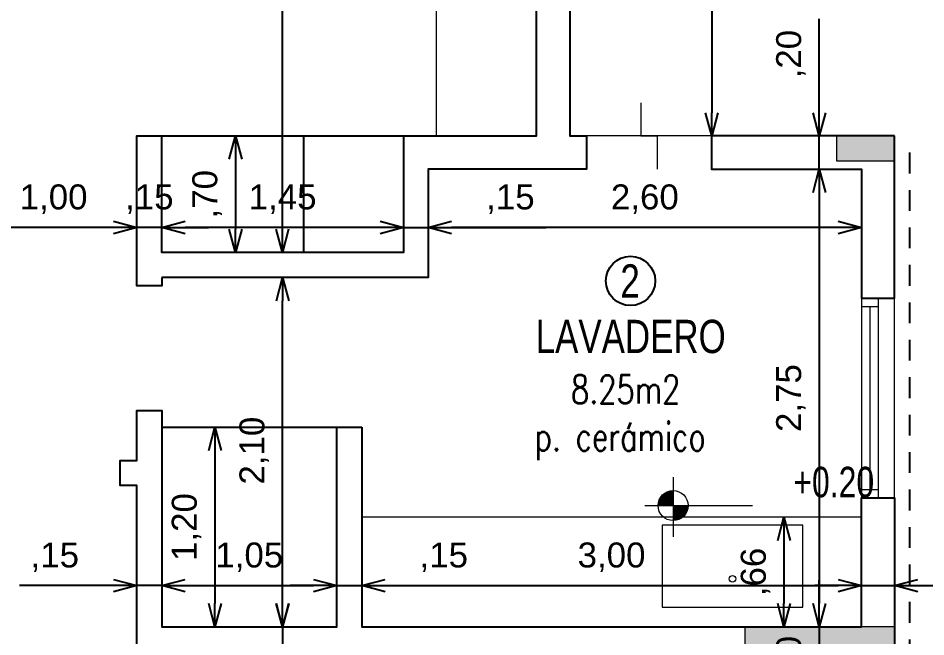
# Model space of a CAD drawing. Header units: millimetres. Extents: x 299 to 493, y -175 to -78.
# Drawn here: x 315.31 to 320.76, y -150.23 to -146.51 of the extents above; entities that cross this region are included whole.
import ezdxf

# ---------------------------------------------------------------- set-up
doc = ezdxf.new("R2010")
doc.units = ezdxf.units.MM
doc.linetypes.add('HIDDEN2', pattern=[0.1875, 0.125, -0.0625])
doc.linetypes.add('JIS_02_1.0', pattern=[2, 1, -1])
for name, color, linetype, lineweight in [('0-CARPCORTE', 3, 'Continuous', 20), ('0-CARPVISTA', 20, 'Continuous', 15), ('0-COTAS', 11, 'Continuous', 15), ('0-EQUIPAMIENTO', 2, 'Continuous', 20), ('PILAR_HORMIGON', 2, 'Continuous', 20)]:
    doc.layers.add(name, color=color, linetype=linetype, lineweight=lineweight)
for name, color, linetype in [('0-ESTRUCTURA', 94, 'Continuous'), ('0-MUROS', 251, 'Continuous'), ('0-PROYECCIONES', 4, 'JIS_02_1.0'), ('0-TEXTO', 4, 'Continuous'), ('0-VISTA 2', 2, 'Continuous')]:
    doc.layers.add(name, color=color, linetype=linetype)
doc.styles.add('Arial', font='arial.ttf', dxfattribs={"height": 0.15})
doc.styles.add('DESLOC', font='arial.ttf', dxfattribs={"width": 0.75})
doc.dimstyles.new('CotaNº1', dxfattribs={"dimtxt": 0.15, "dimasz": 0.14, "dimexe": 0, "dimexo": 0.5, "dimgap": 0.08, "dimtad": 1, "dimzin": 4, "dimtxsty": 'Arial', "dimblk": 'OPEN30', "dimcen": 0.3, "dimse1": 1, "dimse2": 1, "dimaunit": 1, "dimazin": 0, "dimtfac": 1, "dimtmove": 0, "dimatfit": 2, "dimfxl": 1, "dimarcsym": 0})

# ---------------------------------------------------------------- blocks, each defined once
blk = doc.blocks.new('cota de nivel')
at = {"layer": '0-COTAS'}
for p, q in [((0, 0.1705), (0, -0.1878)), ((-0.1693, 0), (0.4766, 0))]:
    blk.add_line(p, q, dxfattribs=at)
at = {"layer": '0-COTAS', "const_width": 0.0902}
for points in [[(-0.0451, 0, -0.414214), (0, 0.0451, -0.414214)], [(0, -0.0451, 0.414214), (0.0451, 0, 0.414214)]]:
    blk.add_lwpolyline(points, format="xyb", dxfattribs=at)
at = {"layer": '0-COTAS'}
blk.add_circle((0, 0), 0.0902, dxfattribs=at)
blk = doc.blocks.new('_Open30')
at = {"color": 0, "linetype": 'ByBlock', "lineweight": -2}
for p, q in [((-1, 0.268), (0, 0)), ((0, 0), (-1, -0.268)), ((0, 0), (-1, 0))]:
    blk.add_line(p, q, dxfattribs=at)
blk = doc.blocks.new('*D137')
at = {"layer": '0-COTAS', "color": 0, "lineweight": -2, "transparency": 16777216}
for p, q in [((316.8969, -150.0307), (316.8969, -149.8907)), ((316.8969, -150.1707), (316.8969, -150.3207)), ((316.8969, -150.4607), (316.8969, -151.0262))]:
    blk.add_line(p, q, dxfattribs=at)
at = {"layer": 'Defpoints', "color": 0, "transparency": 16777216}
for p in [(316.3811, -150.1707), (315.3468, -150.3207), (316.8969, -150.3207)]:
    blk.add_point(p, dxfattribs=at)
at = {"layer": '0-COTAS', "color": 0, "lineweight": -2, "transparency": 16777216, "xscale": 0.14, "yscale": 0.14, "zscale": 0.14}
for p, rotation in [((316.8969, -150.1707), 270), ((316.8969, -150.3207), 90)]:
    blk.add_blockref('_Open30', p, dxfattribs=dict(at, rotation=rotation))
at = {"layer": '0-COTAS', "color": 0, "transparency": 16777216, "insert": (316.7267, -150.8134), "char_height": 0.15, "attachment_point": 5, "rotation": 90, "style": 'Arial'}
blk.add_mtext(',15', dxfattribs=at)
blk = doc.blocks.new('*D139')
at = {"layer": '0-COTAS', "color": 0, "lineweight": -2, "transparency": 16777216}
blk.add_line((316.8984, -150.0307), (316.8984, -148.2107), dxfattribs=at)
at = {"layer": 'Defpoints', "color": 0, "transparency": 16777216}
for p in [(316.3811, -148.0707), (316.8984, -148.0707), (316.3811, -150.1707)]:
    blk.add_point(p, dxfattribs=at)
at = {"layer": '0-COTAS', "color": 0, "lineweight": -2, "transparency": 16777216, "xscale": 0.14, "yscale": 0.14, "zscale": 0.14}
for p, rotation in [((316.8984, -148.0707), 90), ((316.8984, -150.1707), 270)]:
    blk.add_blockref('_Open30', p, dxfattribs=dict(at, rotation=rotation))
at = {"layer": '0-COTAS', "color": 0, "transparency": 16777216, "insert": (316.7283, -149.1116), "char_height": 0.15, "attachment_point": 5, "rotation": 90, "style": 'Arial'}
blk.add_mtext('2,10', dxfattribs=at)
blk = doc.blocks.new('*D140')
at = {"layer": '0-COTAS', "color": 0, "lineweight": -2, "transparency": 16777216}
blk.add_line((316.8969, -147.7807), (316.8969, -143.3607), dxfattribs=at)
at = {"layer": 'Defpoints', "color": 0, "transparency": 16777216}
for p in [(316.3811, -143.2207), (316.8969, -143.2207), (316.3811, -147.9207)]:
    blk.add_point(p, dxfattribs=at)
at = {"layer": '0-COTAS', "color": 0, "lineweight": -2, "transparency": 16777216, "xscale": 0.14, "yscale": 0.14, "zscale": 0.14}
for p, rotation in [((316.8969, -143.2207), 90), ((316.8969, -147.9207), 270)]:
    blk.add_blockref('_Open30', p, dxfattribs=dict(at, rotation=rotation))
at = {"layer": '0-COTAS', "color": 0, "transparency": 16777216, "insert": (316.7267, -145.5707), "char_height": 0.15, "attachment_point": 5, "rotation": 90, "style": 'Arial'}
blk.add_mtext('4,70', dxfattribs=at)
blk = doc.blocks.new('*D141')
at = {"layer": '0-COTAS', "color": 0, "lineweight": -2, "transparency": 16777216}
blk.add_line((320.1209, -147.5607), (320.1209, -150.0307), dxfattribs=at)
at = {"layer": 'Defpoints', "color": 0, "transparency": 16777216}
for p in [(317.7987, -147.4207), (317.7987, -150.1707), (320.1209, -150.1707)]:
    blk.add_point(p, dxfattribs=at)
at = {"layer": '0-COTAS', "color": 0, "lineweight": -2, "transparency": 16777216, "xscale": 0.14, "yscale": 0.14, "zscale": 0.14}
for p, rotation in [((320.1209, -147.4207), 90), ((320.1209, -150.1707), 270)]:
    blk.add_blockref('_Open30', p, dxfattribs=dict(at, rotation=rotation))
at = {"layer": '0-COTAS', "color": 0, "transparency": 16777216, "insert": (319.9508, -148.7957), "char_height": 0.15, "attachment_point": 5, "rotation": 90, "style": 'Arial'}
blk.add_mtext('2,75', dxfattribs=at)
blk = doc.blocks.new('*D254')
at = {"layer": '0-COTAS', "color": 0, "lineweight": -2, "transparency": 16777216}
blk.add_line((316.3134, -149.9228), (317.0834, -149.9228), dxfattribs=at)
at = {"layer": 'Defpoints', "color": 0, "transparency": 16777216}
for p in [(316.1734, -148.9707), (317.2234, -148.9707), (317.2234, -149.9228)]:
    blk.add_point(p, dxfattribs=at)
at = {"layer": '0-COTAS', "color": 0, "lineweight": -2, "transparency": 16777216, "xscale": 0.14, "yscale": 0.14, "zscale": 0.14, "rotation": 180}
blk.add_blockref('_Open30', (316.1734, -149.9228), dxfattribs=at)
at = {"layer": '0-COTAS', "color": 0, "lineweight": -2, "transparency": 16777216, "xscale": 0.14, "yscale": 0.14, "zscale": 0.14}
blk.add_blockref('_Open30', (317.2234, -149.9228), dxfattribs=at)
at = {"layer": '0-COTAS', "color": 0, "transparency": 16777216, "insert": (316.6984, -149.7526), "char_height": 0.15, "attachment_point": 5, "style": 'Arial'}
blk.add_mtext('1,05', dxfattribs=at)
blk = doc.blocks.new('*D255')
at = {"layer": '0-COTAS', "color": 0, "lineweight": -2, "transparency": 16777216}
for p, q in [((317.0834, -149.9228), (316.9434, -149.9228)), ((317.2234, -149.9228), (317.3734, -149.9228)), ((317.5134, -149.9228), (318.0789, -149.9228))]:
    blk.add_line(p, q, dxfattribs=at)
at = {"layer": 'Defpoints', "color": 0, "transparency": 16777216}
for p in [(317.2234, -148.9707), (317.3734, -148.9707), (317.3734, -149.9228)]:
    blk.add_point(p, dxfattribs=at)
at = {"layer": '0-COTAS', "color": 0, "lineweight": -2, "transparency": 16777216, "xscale": 0.14, "yscale": 0.14, "zscale": 0.14}
blk.add_blockref('_Open30', (317.2234, -149.9228), dxfattribs=at)
at = {"layer": '0-COTAS', "color": 0, "lineweight": -2, "transparency": 16777216, "xscale": 0.14, "yscale": 0.14, "zscale": 0.14, "rotation": 180}
blk.add_blockref('_Open30', (317.3734, -149.9228), dxfattribs=at)
at = {"layer": '0-COTAS', "color": 0, "transparency": 16777216, "insert": (317.8662, -149.7526), "char_height": 0.15, "attachment_point": 5, "style": 'Arial'}
blk.add_mtext(',15', dxfattribs=at)
blk = doc.blocks.new('*D256')
at = {"layer": '0-COTAS', "color": 0, "lineweight": -2, "transparency": 16777216}
blk.add_line((317.5134, -149.9228), (320.2334, -149.9228), dxfattribs=at)
at = {"layer": 'Defpoints', "color": 0, "transparency": 16777216}
for p in [(317.3734, -148.9707), (320.3734, -148.9707), (320.3734, -149.9228)]:
    blk.add_point(p, dxfattribs=at)
at = {"layer": '0-COTAS', "color": 0, "lineweight": -2, "transparency": 16777216, "xscale": 0.14, "yscale": 0.14, "zscale": 0.14, "rotation": 180}
blk.add_blockref('_Open30', (317.3734, -149.9228), dxfattribs=at)
at = {"layer": '0-COTAS', "color": 0, "lineweight": -2, "transparency": 16777216, "xscale": 0.14, "yscale": 0.14, "zscale": 0.14}
blk.add_blockref('_Open30', (320.3734, -149.9228), dxfattribs=at)
at = {"layer": '0-COTAS', "color": 0, "transparency": 16777216, "insert": (318.8734, -149.7526), "char_height": 0.15, "attachment_point": 5, "style": 'Arial'}
blk.add_mtext('3,00', dxfattribs=at)
blk = doc.blocks.new('*D257')
at = {"layer": '0-COTAS', "color": 0, "lineweight": -2, "transparency": 16777216}
for p, q in [((320.2334, -149.9228), (320.0934, -149.9228)), ((320.3734, -149.9228), (320.5734, -149.9228)), ((320.7134, -149.9228), (321.2773, -149.9228))]:
    blk.add_line(p, q, dxfattribs=at)
at = {"layer": 'Defpoints', "color": 0, "transparency": 16777216}
for p in [(320.3734, -149.9228), (320.5734, -149.9228), (320.5734, -149.9228)]:
    blk.add_point(p, dxfattribs=at)
at = {"layer": '0-COTAS', "color": 0, "lineweight": -2, "transparency": 16777216, "xscale": 0.14, "yscale": 0.14, "zscale": 0.14}
blk.add_blockref('_Open30', (320.3734, -149.9228), dxfattribs=at)
at = {"layer": '0-COTAS', "color": 0, "lineweight": -2, "transparency": 16777216, "xscale": 0.14, "yscale": 0.14, "zscale": 0.14, "rotation": 180}
blk.add_blockref('_Open30', (320.5734, -149.9228), dxfattribs=at)
at = {"layer": '0-COTAS', "color": 0, "transparency": 16777216, "insert": (321.0654, -149.7526), "char_height": 0.15, "attachment_point": 5, "style": 'Arial'}
blk.add_mtext(',20', dxfattribs=at)
blk = doc.blocks.new('*D142')
at = {"layer": '0-COTAS', "color": 0, "lineweight": -2, "transparency": 16777216}
blk.add_line((320.2334, -147.7708), (317.9134, -147.7708), dxfattribs=at)
at = {"layer": 'Defpoints', "color": 0, "transparency": 16777216}
for p in [(317.7734, -147.3593), (320.3734, -147.3593), (317.7734, -147.7708)]:
    blk.add_point(p, dxfattribs=at)
at = {"layer": '0-COTAS', "color": 0, "lineweight": -2, "transparency": 16777216, "xscale": 0.14, "yscale": 0.14, "zscale": 0.14, "rotation": 180}
blk.add_blockref('_Open30', (317.7734, -147.7708), dxfattribs=at)
at = {"layer": '0-COTAS', "color": 0, "lineweight": -2, "transparency": 16777216, "xscale": 0.14, "yscale": 0.14, "zscale": 0.14}
blk.add_blockref('_Open30', (320.3734, -147.7708), dxfattribs=at)
at = {"layer": '0-COTAS', "color": 0, "transparency": 16777216, "insert": (319.0734, -147.6006), "char_height": 0.15, "attachment_point": 5, "style": 'Arial'}
blk.add_mtext('2,60', dxfattribs=at)
blk = doc.blocks.new('*D143')
at = {"layer": '0-COTAS', "color": 0, "lineweight": -2, "transparency": 16777216}
for p, q in [((317.4834, -147.7708), (317.3434, -147.7708)), ((317.6234, -147.7708), (317.7734, -147.7708)), ((317.9134, -147.7708), (318.4789, -147.7708))]:
    blk.add_line(p, q, dxfattribs=at)
at = {"layer": 'Defpoints', "color": 0, "transparency": 16777216}
for p in [(317.7734, -147.7708), (317.6234, -147.8593), (317.7734, -147.8593)]:
    blk.add_point(p, dxfattribs=at)
at = {"layer": '0-COTAS', "color": 0, "lineweight": -2, "transparency": 16777216, "xscale": 0.14, "yscale": 0.14, "zscale": 0.14}
blk.add_blockref('_Open30', (317.6234, -147.7708), dxfattribs=at)
at = {"layer": '0-COTAS', "color": 0, "lineweight": -2, "transparency": 16777216, "xscale": 0.14, "yscale": 0.14, "zscale": 0.14, "rotation": 180}
blk.add_blockref('_Open30', (317.7734, -147.7708), dxfattribs=at)
at = {"layer": '0-COTAS', "color": 0, "transparency": 16777216, "insert": (318.2662, -147.6006), "char_height": 0.15, "attachment_point": 5, "style": 'Arial'}
blk.add_mtext(',15', dxfattribs=at)
blk = doc.blocks.new('*D144')
at = {"layer": '0-COTAS', "color": 0, "lineweight": -2, "transparency": 16777216}
blk.add_line((317.4834, -147.7708), (316.3134, -147.7708), dxfattribs=at)
at = {"layer": 'Defpoints', "color": 0, "transparency": 16777216}
for p in [(316.1734, -147.1593), (317.6234, -147.1593), (316.1734, -147.7708)]:
    blk.add_point(p, dxfattribs=at)
at = {"layer": '0-COTAS', "color": 0, "lineweight": -2, "transparency": 16777216, "xscale": 0.14, "yscale": 0.14, "zscale": 0.14, "rotation": 180}
blk.add_blockref('_Open30', (316.1734, -147.7708), dxfattribs=at)
at = {"layer": '0-COTAS', "color": 0, "lineweight": -2, "transparency": 16777216, "xscale": 0.14, "yscale": 0.14, "zscale": 0.14}
blk.add_blockref('_Open30', (317.6234, -147.7708), dxfattribs=at)
at = {"layer": '0-COTAS', "color": 0, "transparency": 16777216, "insert": (316.8984, -147.6006), "char_height": 0.15, "attachment_point": 5, "style": 'Arial'}
blk.add_mtext('1,45', dxfattribs=at)
blk = doc.blocks.new('*D258')
at = {"layer": '0-COTAS', "color": 0, "lineweight": -2, "transparency": 16777216}
for p, q in [((315.8834, -147.7708), (315.7434, -147.7708)), ((316.1734, -147.7708), (316.0234, -147.7708)), ((316.3134, -147.7708), (316.4534, -147.7708))]:
    blk.add_line(p, q, dxfattribs=at)
at = {"layer": 'Defpoints', "color": 0, "transparency": 16777216}
for p in [(316.0234, -147.2207), (316.1734, -147.2207), (316.0234, -147.7708)]:
    blk.add_point(p, dxfattribs=at)
at = {"layer": '0-COTAS', "color": 0, "lineweight": -2, "transparency": 16777216, "xscale": 0.14, "yscale": 0.14, "zscale": 0.14}
blk.add_blockref('_Open30', (316.0234, -147.7708), dxfattribs=at)
at = {"layer": '0-COTAS', "color": 0, "lineweight": -2, "transparency": 16777216, "xscale": 0.14, "yscale": 0.14, "zscale": 0.14, "rotation": 180}
blk.add_blockref('_Open30', (316.1734, -147.7708), dxfattribs=at)
at = {"layer": '0-COTAS', "color": 0, "transparency": 16777216, "insert": (316.0984, -147.6006), "char_height": 0.15, "attachment_point": 5, "style": 'Arial'}
blk.add_mtext(',15', dxfattribs=at)
blk = doc.blocks.new('*D259')
at = {"layer": '0-COTAS', "color": 0, "lineweight": -2, "transparency": 16777216}
blk.add_line((315.8834, -147.7708), (315.1634, -147.7708), dxfattribs=at)
at = {"layer": 'Defpoints', "color": 0, "transparency": 16777216}
for p in [(315.0234, -147.2207), (316.0234, -147.2207), (315.0234, -147.7708)]:
    blk.add_point(p, dxfattribs=at)
at = {"layer": '0-COTAS', "color": 0, "lineweight": -2, "transparency": 16777216, "xscale": 0.14, "yscale": 0.14, "zscale": 0.14, "rotation": 180}
blk.add_blockref('_Open30', (315.0234, -147.7708), dxfattribs=at)
at = {"layer": '0-COTAS', "color": 0, "lineweight": -2, "transparency": 16777216, "xscale": 0.14, "yscale": 0.14, "zscale": 0.14}
blk.add_blockref('_Open30', (316.0234, -147.7708), dxfattribs=at)
at = {"layer": '0-COTAS', "color": 0, "transparency": 16777216, "insert": (315.5234, -147.6006), "char_height": 0.15, "attachment_point": 5, "style": 'Arial'}
blk.add_mtext('1,00', dxfattribs=at)
blk = doc.blocks.new('*D147')
at = {"layer": '0-COTAS', "color": 0, "lineweight": -2, "transparency": 16777216}
for p, q in [((320.1209, -147.0807), (320.1209, -146.5168)), ((320.1209, -147.4207), (320.1209, -147.2207)), ((320.1209, -147.5607), (320.1209, -147.7007))]:
    blk.add_line(p, q, dxfattribs=at)
at = {"layer": 'Defpoints', "color": 0, "transparency": 16777216}
for p in [(319.4987, -147.2207), (320.1209, -147.2207), (319.4987, -147.4207)]:
    blk.add_point(p, dxfattribs=at)
at = {"layer": '0-COTAS', "color": 0, "lineweight": -2, "transparency": 16777216, "xscale": 0.14, "yscale": 0.14, "zscale": 0.14}
for p, rotation in [((320.1209, -147.2207), 270), ((320.1209, -147.4207), 90)]:
    blk.add_blockref('_Open30', p, dxfattribs=dict(at, rotation=rotation))
at = {"layer": '0-COTAS', "color": 0, "transparency": 16777216, "insert": (319.9508, -146.7287), "char_height": 0.15, "attachment_point": 5, "rotation": 90, "style": 'Arial'}
blk.add_mtext(',20', dxfattribs=at)
blk = doc.blocks.new('*D262')
at = {"layer": '0-COTAS', "color": 0, "lineweight": -2, "transparency": 16777216}
for p, q in [((315.8834, -149.9228), (315.3179, -149.9228)), ((316.1734, -149.9228), (316.0234, -149.9228)), ((316.3134, -149.9228), (316.4534, -149.9228))]:
    blk.add_line(p, q, dxfattribs=at)
at = {"layer": 'Defpoints', "color": 0, "transparency": 16777216}
for p in [(316.0234, -149.5207), (316.1734, -149.5207), (316.0234, -149.9228)]:
    blk.add_point(p, dxfattribs=at)
at = {"layer": '0-COTAS', "color": 0, "lineweight": -2, "transparency": 16777216, "xscale": 0.14, "yscale": 0.14, "zscale": 0.14}
blk.add_blockref('_Open30', (316.0234, -149.9228), dxfattribs=at)
at = {"layer": '0-COTAS', "color": 0, "lineweight": -2, "transparency": 16777216, "xscale": 0.14, "yscale": 0.14, "zscale": 0.14, "rotation": 180}
blk.add_blockref('_Open30', (316.1734, -149.9228), dxfattribs=at)
at = {"layer": '0-COTAS', "color": 0, "transparency": 16777216, "insert": (315.5307, -149.7526), "char_height": 0.15, "attachment_point": 5, "style": 'Arial'}
blk.add_mtext(',15', dxfattribs=at)
blk = doc.blocks.new('*D154')
at = {"layer": '0-COTAS', "color": 0, "lineweight": -2, "transparency": 16777216}
blk.add_line((319.4749, -143.8607), (319.4749, -147.0807), dxfattribs=at)
at = {"layer": 'Defpoints', "color": 0, "transparency": 16777216}
for p in [(319.6734, -143.7207), (319.4749, -147.2207), (319.6734, -147.2207)]:
    blk.add_point(p, dxfattribs=at)
at = {"layer": '0-COTAS', "color": 0, "lineweight": -2, "transparency": 16777216, "xscale": 0.14, "yscale": 0.14, "zscale": 0.14}
for p, rotation in [((319.4749, -143.7207), 90), ((319.4749, -147.2207), 270)]:
    blk.add_blockref('_Open30', p, dxfattribs=dict(at, rotation=rotation))
at = {"layer": '0-COTAS', "color": 0, "transparency": 16777216, "insert": (319.3047, -145.4707), "char_height": 0.15, "attachment_point": 5, "rotation": 90, "style": 'Arial'}
blk.add_mtext('3,50', dxfattribs=at)
blk = doc.blocks.new('*D166')
at = {"layer": '0-COTAS', "color": 0, "lineweight": -2, "transparency": 16777216}
blk.add_line((311.9634, -154.4896), (315.7334, -154.4896), dxfattribs=at)
at = {"layer": 'Defpoints', "color": 0, "transparency": 16777216}
for p in [(311.8234, -144.5632), (315.8734, -151.8632), (315.8734, -154.4896)]:
    blk.add_point(p, dxfattribs=at)
at = {"layer": '0-COTAS', "color": 0, "lineweight": -2, "transparency": 16777216, "xscale": 0.14, "yscale": 0.14, "zscale": 0.14, "rotation": 180}
blk.add_blockref('_Open30', (311.8234, -154.4896), dxfattribs=at)
at = {"layer": '0-COTAS', "color": 0, "lineweight": -2, "transparency": 16777216, "xscale": 0.14, "yscale": 0.14, "zscale": 0.14}
blk.add_blockref('_Open30', (315.8734, -154.4896), dxfattribs=at)
at = {"layer": '0-COTAS', "color": 0, "transparency": 16777216, "insert": (313.8484, -154.3195), "char_height": 0.15, "attachment_point": 5, "style": 'Arial'}
blk.add_mtext('4,05', dxfattribs=at)
blk = doc.blocks.new('*D325')
at = {"layer": '0-COTAS', "color": 0, "lineweight": -2, "transparency": 16777216}
blk.add_line((319.9086, -149.6507), (319.9086, -150.0307), dxfattribs=at)
at = {"layer": 'Defpoints', "color": 0, "transparency": 16777216}
for p in [(320.3734, -149.5107), (319.9086, -150.1707), (320.3734, -150.1707)]:
    blk.add_point(p, dxfattribs=at)
at = {"layer": '0-COTAS', "color": 0, "lineweight": -2, "transparency": 16777216, "xscale": 0.14, "yscale": 0.14, "zscale": 0.14}
for p, rotation in [((319.9086, -149.5107), 90), ((319.9086, -150.1707), 270)]:
    blk.add_blockref('_Open30', p, dxfattribs=dict(at, rotation=rotation))
at = {"layer": '0-COTAS', "color": 0, "transparency": 16777216, "insert": (319.7384, -149.8407), "char_height": 0.15, "attachment_point": 5, "rotation": 90, "style": 'Arial'}
blk.add_mtext(',66', dxfattribs=at)
blk = doc.blocks.new('*D326')
at = {"layer": '0-COTAS', "color": 0, "lineweight": -2, "transparency": 16777216}
blk.add_line((316.6154, -147.3607), (316.6154, -147.7807), dxfattribs=at)
at = {"layer": 'Defpoints', "color": 0, "transparency": 16777216}
for p in [(316.1734, -147.2207), (316.1734, -147.9207), (316.6154, -147.9207)]:
    blk.add_point(p, dxfattribs=at)
at = {"layer": '0-COTAS', "color": 0, "lineweight": -2, "transparency": 16777216, "xscale": 0.14, "yscale": 0.14, "zscale": 0.14}
for p, rotation in [((316.6154, -147.2207), 90), ((316.6154, -147.9207), 270)]:
    blk.add_blockref('_Open30', p, dxfattribs=dict(at, rotation=rotation))
at = {"layer": '0-COTAS', "color": 0, "transparency": 16777216, "insert": (316.4452, -147.5707), "char_height": 0.15, "attachment_point": 5, "rotation": 90, "style": 'Arial'}
blk.add_mtext(',70', dxfattribs=at)
blk = doc.blocks.new('*D327')
at = {"layer": '0-COTAS', "color": 0, "lineweight": -2, "transparency": 16777216}
blk.add_line((316.4921, -149.1107), (316.4921, -150.0307), dxfattribs=at)
at = {"layer": 'Defpoints', "color": 0, "transparency": 16777216}
for p in [(316.1734, -148.9707), (316.1734, -150.1707), (316.4921, -150.1707)]:
    blk.add_point(p, dxfattribs=at)
at = {"layer": '0-COTAS', "color": 0, "lineweight": -2, "transparency": 16777216, "xscale": 0.14, "yscale": 0.14, "zscale": 0.14}
for p, rotation in [((316.4921, -148.9707), 90), ((316.4921, -150.1707), 270)]:
    blk.add_blockref('_Open30', p, dxfattribs=dict(at, rotation=rotation))
at = {"layer": '0-COTAS', "color": 0, "transparency": 16777216, "insert": (316.3219, -149.5707), "char_height": 0.15, "attachment_point": 5, "rotation": 90, "style": 'Arial'}
blk.add_mtext('1,20', dxfattribs=at)
blk = doc.blocks.new('*D210')
at = {"layer": '0-COTAS', "color": 0, "lineweight": -2, "transparency": 16777216}
for p, q in [((320.1209, -150.0307), (320.1209, -149.8907)), ((320.1209, -150.1707), (320.1209, -150.5707)), ((320.1209, -150.7107), (320.1209, -150.8507))]:
    blk.add_line(p, q, dxfattribs=at)
at = {"layer": 'Defpoints', "color": 0, "transparency": 16777216}
for p in [(320.3987, -150.1707), (320.1209, -150.5707), (320.3987, -150.5707)]:
    blk.add_point(p, dxfattribs=at)
at = {"layer": '0-COTAS', "color": 0, "lineweight": -2, "transparency": 16777216, "xscale": 0.14, "yscale": 0.14, "zscale": 0.14}
for p, rotation in [((320.1209, -150.1707), 270), ((320.1209, -150.5707), 90)]:
    blk.add_blockref('_Open30', p, dxfattribs=dict(at, rotation=rotation))
at = {"layer": '0-COTAS', "color": 0, "transparency": 16777216, "insert": (319.9508, -150.3707), "char_height": 0.15, "attachment_point": 5, "rotation": 90, "style": 'Arial'}
blk.add_mtext(',40', dxfattribs=at)
blk = doc.blocks.new('*D378')
at = {"layer": '0-COTAS', "color": 0, "lineweight": -2, "transparency": 16777216}
blk.add_line((321.0748, -147.3607), (321.0748, -150.4307), dxfattribs=at)
at = {"layer": 'Defpoints', "color": 0, "transparency": 16777216}
for p in [(320.5734, -147.2207), (320.5734, -150.5707), (321.0748, -150.5707)]:
    blk.add_point(p, dxfattribs=at)
at = {"layer": '0-COTAS', "color": 0, "lineweight": -2, "transparency": 16777216, "xscale": 0.14, "yscale": 0.14, "zscale": 0.14}
for p, rotation in [((321.0748, -147.2207), 90), ((321.0748, -150.5707), 270)]:
    blk.add_blockref('_Open30', p, dxfattribs=dict(at, rotation=rotation))
at = {"layer": '0-COTAS', "color": 0, "transparency": 16777216, "insert": (320.9047, -148.8957), "char_height": 0.15, "attachment_point": 5, "rotation": 90, "style": 'Arial'}
blk.add_mtext('3,35', dxfattribs=at)
blk = doc.blocks.new('*D408')
at = {"layer": '0-COTAS', "color": 0, "lineweight": -2, "transparency": 16777216}
blk.add_line((321.5684, -147.3607), (321.5684, -153.4807), dxfattribs=at)
at = {"layer": 'Defpoints', "color": 0, "transparency": 16777216}
for p in [(320.5734, -147.2207), (319.9734, -153.6207), (321.5684, -153.6207)]:
    blk.add_point(p, dxfattribs=at)
at = {"layer": '0-COTAS', "color": 0, "lineweight": -2, "transparency": 16777216, "xscale": 0.14, "yscale": 0.14, "zscale": 0.14}
for p, rotation in [((321.5684, -147.2207), 90), ((321.5684, -153.6207), 270)]:
    blk.add_blockref('_Open30', p, dxfattribs=dict(at, rotation=rotation))
at = {"layer": '0-COTAS', "color": 0, "transparency": 16777216, "insert": (321.3983, -150.4207), "char_height": 0.15, "attachment_point": 5, "rotation": 90, "style": 'Arial'}
blk.add_mtext('6,40', dxfattribs=at)
blk = doc.blocks.new('*D409')
at = {"layer": '0-COTAS', "color": 0, "lineweight": -2, "transparency": 16777216}
blk.add_line((321.0748, -147.0807), (321.0748, -143.1607), dxfattribs=at)
at = {"layer": 'Defpoints', "color": 0, "transparency": 16777216}
for p in [(318.6234, -143.0207), (321.0748, -143.0207), (320.5734, -147.2207)]:
    blk.add_point(p, dxfattribs=at)
at = {"layer": '0-COTAS', "color": 0, "lineweight": -2, "transparency": 16777216, "xscale": 0.14, "yscale": 0.14, "zscale": 0.14}
for p, rotation in [((321.0748, -143.0207), 90), ((321.0748, -147.2207), 270)]:
    blk.add_blockref('_Open30', p, dxfattribs=dict(at, rotation=rotation))
at = {"layer": '0-COTAS', "color": 0, "transparency": 16777216, "insert": (320.9047, -145.3463), "char_height": 0.15, "attachment_point": 5, "rotation": 90, "style": 'Arial'}
blk.add_mtext('4,20', dxfattribs=at)

msp = doc.modelspace()

# ---------------------------------------------------------------- hatches: boundary and pattern name
at = {"layer": '0-ESTRUCTURA'}
h = msp.add_hatch(color=256, dxfattribs=at)
h.dxf.hatch_style = 1
h.paths.add_polyline_path([(313.0234, -140.0207), (312.7234, -140.0207), (312.7234, -140.2207), (313.0234, -140.2207)])
h.paths.add_polyline_path([(320.5734, -140.0207), (320.2734, -140.0207), (320.2734, -140.2207), (320.5734, -140.2207)])
h.paths.add_polyline_path([(312.2734, -143.0207), (311.8234, -143.0207), (311.8234, -143.2207), (312.2734, -143.2207)])
h.paths.add_polyline_path([(318.6234, -143.0207), (318.4234, -143.0207), (318.4234, -143.4107), (318.6234, -143.4107)])
h.paths.add_polyline_path([(320.5734, -143.2207), (320.2734, -143.2207), (320.2734, -143.4207), (320.5734, -143.4207)])
h.paths.add_polyline_path([(307.3234, -144.1707), (307.1234, -144.1707), (307.1234, -144.3707), (307.3234, -144.3707)])
h.paths.add_polyline_path([(311.9734, -147.2207), (311.8234, -147.2207), (311.8234, -147.5207), (311.9734, -147.5207)])
h.paths.add_polyline_path([(315.0234, -147.2207), (314.5234, -147.2207), (314.5234, -147.3707), (314.6234, -147.3707), (315.0234, -147.3707)])
h.paths.add_polyline_path([(320.5734, -147.2207), (320.2234, -147.2207), (320.2234, -147.3707), (320.5734, -147.3707)])
h.paths.add_polyline_path([(307.8234, -148.9707), (307.1234, -148.9707), (307.1234, -149.1707), (307.8234, -149.1707)])
h.paths.add_polyline_path([(311.9734, -148.9207), (311.8234, -148.9207), (311.8234, -149.1707), (311.9734, -149.1707)])
h.paths.add_polyline_path([(320.5734, -150.1707), (319.6734, -150.1707), (319.6734, -150.3707), (320.5734, -150.3707)])
h.paths.add_polyline_path([(311.1034, -151.2707), (310.9034, -151.2707), (310.9034, -151.4707), (311.1034, -151.4707)])
h.paths.add_polyline_path([(316.1734, -151.2707), (315.9734, -151.2707), (315.9734, -151.5207), (316.1734, -151.5207)])
h.paths.add_polyline_path([(316.1734, -153.3207), (315.9734, -153.3207), (315.9734, -153.5207), (316.1734, -153.5207)])
h.paths.add_polyline_path([(319.8734, -153.3207), (319.6734, -153.3207), (319.6734, -153.5207), (319.8734, -153.5207)])

# ---------------------------------------------------------------- linework, layer by layer
at = {"layer": '0-CARPCORTE'}
for p, q in [((320.3734, -148.1957, 0.0414), (320.3734, -149.3957, 0.0414)), ((320.4734, -148.1957, 0.0414), (320.4734, -149.3957, 0.0414)), ((320.4234, -148.2457, 0.0414), (320.4234, -149.3457, 0.0414))]:
    msp.add_line(p, q, dxfattribs=at)
at = {"layer": '0-CARPCORTE', "elevation": 0.0414}
for points in [[(320.3734, -148.2457), (320.4734, -148.2457)], [(320.3734, -149.3457), (320.4734, -149.3457)]]:
    msp.add_lwpolyline(points, dxfattribs=at)
at = {"layer": '0-CARPVISTA'}
msp.add_line((320.5734, -149.3957, 0.0414), (320.5734, -148.1957, 0.0414), dxfattribs=at)
at = {"layer": '0-COTAS'}
msp.add_line((318.6234, -147.2207, 0.0414), (318.6234, -143.7207, 0.0414), dxfattribs=at)
at = {"layer": '0-COTAS', "ltscale": 0.025}
for p, q in [((319.0484, -147.0207, 0.0414), (319.0484, -147.2207, 0.0414)), ((319.0484, -147.2207, 0.0414), (319.1484, -147.2207, 0.0414)), ((319.1484, -147.2207, 0.0414), (319.1484, -147.4207, 0.0414))]:
    msp.add_line(p, q, dxfattribs=at)
at = {"layer": '0-EQUIPAMIENTO', "color": 2}
msp.add_line((317.8234, -147.2207, 0.0414), (317.8234, -143.2207, 0.0414), dxfattribs=at)
at = {"layer": '0-EQUIPAMIENTO'}
for p, q in [((319.4734, -147.2207, 0.0414), (318.7234, -147.2207, 0.0414)), ((320.3734, -149.5107, 0.0414), (317.3734, -149.5107, 0.0414))]:
    msp.add_line(p, q, dxfattribs=at)
at = {"layer": '0-EQUIPAMIENTO', "color": 2, "elevation": 0.0414}
msp.add_lwpolyline([(319.5712, -150.0526), (320.0218, -150.0526), (320.0218, -149.56), (319.1781, -149.56), (319.1781, -150.0526), (319.5712, -150.0526)], dxfattribs=at)
at = {"layer": '0-EQUIPAMIENTO', "color": 2}
msp.add_circle((319.6, -149.8819, 0.0414), 0.02, dxfattribs=at)
at = {"layer": '0-MUROS'}
msp.add_line((317.2234, -148.9707, 0.0414), (317.3734, -148.9707, 0.0414), dxfattribs=at)
at = {"layer": '0-MUROS', "elevation": 0.0414}
for points in [[(318.6234, -146.1207), (318.6234, -147.2207), (318.7234, -147.2207), (318.7234, -147.4207), (317.7734, -147.4207), (317.7734, -148.0707), (316.1734, -148.0707)], [(317.6234, -147.2207), (318.4234, -147.2207), (318.4234, -146.1207)], [(316.1734, -148.0707), (316.1734, -148.1207), (316.0234, -148.1207), (316.0234, -147.2207), (316.1734, -147.2207)], [(317.6234, -147.2207), (317.6234, -147.9207), (316.1734, -147.9207), (316.1734, -147.2207)], [(316.1734, -150.4207), (316.0234, -150.4207), (316.0234, -149.3207), (315.9234, -149.3207), (315.9234, -149.1707), (316.0234, -149.1707), (316.0234, -148.8707), (316.1734, -148.8707), (316.1734, -150.1707), (317.2234, -150.1707), (317.2234, -148.9707)], [(317.3734, -148.9707), (317.3734, -150.1707), (320.3734, -150.1707), (320.3734, -149.3957), (320.4734, -149.3957), (320.5734, -149.3957), (320.5734, -150.5707), (319.9734, -150.5707), (319.9734, -153.6207), (318.6734, -153.6207), (318.6734, -153.4207)]]:
    msp.add_lwpolyline(points, dxfattribs=at)
msp.add_lwpolyline([(320.5734, -147.2207), (319.4734, -147.2207), (319.4734, -147.4207), (320.3734, -147.4207), (320.3734, -148.1957), (320.4734, -148.1957), (320.5734, -148.1957)], close=True, dxfattribs=at)
at = {"layer": '0-PROYECCIONES', "linetype": 'HIDDEN2', "elevation": 0.0414}
msp.add_lwpolyline([(320.6634, -147.3207), (320.6634, -150.6707), (319.9734, -150.6707)], dxfattribs=at)
at = {"layer": '0-TEXTO'}
msp.add_circle((318.9875, -148.0916, 0.0414), 0.1481, dxfattribs=at)
at = {"layer": '0-VISTA 2', "color": 2}
for p, q in [((316.1734, -147.2207, 0.0414), (317.6234, -147.2207, 0.0414)), ((317.0234, -147.2207, 0.0414), (317.0234, -147.9207, 0.0414))]:
    msp.add_line(p, q, dxfattribs=at)
at = {"layer": '0-VISTA 2', "color": 2, "elevation": 0.0414}
msp.add_lwpolyline([(316.1734, -148.9707), (317.2234, -148.9707)], dxfattribs=at)
at = {"layer": 'PILAR_HORMIGON'}
for points in [[(320.2234, -147.3707), (320.5734, -147.3707), (320.5734, -147.2207), (320.2234, -147.2207), (320.2234, -147.3707)], [(319.6734, -150.3707), (320.5734, -150.3707), (320.5734, -150.1707), (319.6734, -150.1707), (319.6734, -150.3707)]]:
    msp.add_lwpolyline(points, close=True, dxfattribs=at)

# ---------------------------------------------------------------- block references
at = {"layer": '0-COTAS'}
msp.add_blockref('cota de nivel', (319.2433, -149.4419, 0.0414), dxfattribs=at)

# ---------------------------------------------------------------- texts
at = {"layer": '0-COTAS', "insert": (320.2077, -149.3015, 0.0414), "char_height": 0.1832, "width": 1.651231, "attachment_point": 5, "line_spacing_factor": 0.7, "style": 'DESLOC'}
msp.add_mtext('+0.20', dxfattribs=at)
at = {"layer": '0-TEXTO', "insert": (317.9525, -147.9918, 0.0414), "char_height": 0.2, "attachment_point": 1, "style": 'DESLOC'}
msp.add_mtext_dynamic_manual_height_columns('\\pi0.97408;2\\P\\pi0.4655;LAVADERO\\P\\pi0.67769;{\\Fromans|c0;\\H0.85x;8.25m2\\P\\pi0.45912;p. cerámico}', width=1.741436, gutter_width=1.5, heights=[0], dxfattribs=at)

# ---------------------------------------------------------------- dimensions: what is measured, and where the dimension line sits
at = {"layer": '0-COTAS'}
for base, p1, p2, picture, middle in [((321.0748, -143.0207, 0.0414), (320.5734, -147.2207, 0.0414), (318.6234, -143.0207, 0.0414), '*D409', (321.0748, -145.3463, 0.0414)), ((316.8984, -148.0707, 0.0414), (316.3811, -150.1707, 0.0414), (316.3811, -148.0707, 0.0414), '*D139', (316.8984, -149.1116, 0.0414)), ((320.1209, -150.5707, 0.0414), (320.3987, -150.1707, 0.0414), (320.3987, -150.5707, 0.0414), '*D210', (320.1209, -150.3707, 0.0414))]:
    dim = msp.add_linear_dim(base=base, p1=p1, p2=p2, angle=90, dimstyle='CotaNº1', dxfattribs=at)
    dim.commit()
    dim.dimension.update_dxf_attribs({"geometry": picture, "text_midpoint": middle, "dimtype": 160})
for base, p1, p2, picture, middle in [((316.8969, -143.2207, 0.0414), (316.3811, -147.9207, 0.0414), (316.3811, -143.2207, 0.0414), '*D140', (316.7267, -145.5707, 0.0414)), ((319.4749, -147.2207, 0.0414), (319.6734, -143.7207, 0.0414), (319.6734, -147.2207, 0.0414), '*D154', (319.3047, -145.4707, 0.0414)), ((320.1209, -147.2207, 0.0414), (319.4987, -147.4207, 0.0414), (319.4987, -147.2207, 0.0414), '*D147', (319.9508, -146.7287, 0.0414)), ((316.6154, -147.9207, 0.0414), (316.1734, -147.2207, 0.0414), (316.1734, -147.9207, 0.0414), '*D326', (316.4452, -147.5707, 0.0414)), ((321.5684, -153.6207, 0.0414), (320.5734, -147.2207, 0.0414), (319.9734, -153.6207, 0.0414), '*D408', (321.3983, -150.4207, 0.0414)), ((321.0748, -150.5707, 0.0414), (320.5734, -147.2207, 0.0414), (320.5734, -150.5707, 0.0414), '*D378', (320.9047, -148.8957, 0.0414)), ((320.1209, -150.1707, 0.0414), (317.7987, -147.4207, 0.0414), (317.7987, -150.1707, 0.0414), '*D141', (319.9508, -148.7957, 0.0414)), ((316.4921, -150.1707, 0.0414), (316.1734, -148.9707, 0.0414), (316.1734, -150.1707, 0.0414), '*D327', (316.3219, -149.5707, 0.0414)), ((319.9086, -150.1707, 0.0414), (320.3734, -149.5107, 0.0414), (320.3734, -150.1707, 0.0414), '*D325', (319.7384, -149.8407, 0.0414)), ((316.8969, -150.3207, 0.0414), (316.3811, -150.1707, 0.0414), (315.3468, -150.3207, 0.0414), '*D137', (316.7267, -150.8134, 0.0414))]:
    dim = msp.add_linear_dim(base=base, p1=p1, p2=p2, angle=90, dimstyle='CotaNº1', dxfattribs=at)
    dim.commit()
    dim.dimension.update_dxf_attribs({"geometry": picture, "text_midpoint": middle})
for base, p1, p2, picture, middle in [((315.8734, -154.4896, 0.0414), (311.8234, -144.5632, 0.0414), (315.8734, -151.8632, 0.0414), '*D166', (313.8484, -154.3195, 0.0414)), ((316.1734, -147.7708, 0.0414), (317.6234, -147.1593, 0.0414), (316.1734, -147.1593, 0.0414), '*D144', (316.8984, -147.6006, 0.0414)), ((315.0234, -147.7708, 0.0414), (316.0234, -147.2207, 0.0414), (315.0234, -147.2207, 0.0414), '*D259', (315.5234, -147.6006, 0.0414)), ((317.7734, -147.7708, 0.0414), (320.3734, -147.3593, 0.0414), (317.7734, -147.3593, 0.0414), '*D142', (319.0734, -147.6006, 0.0414)), ((317.7734, -147.7708, 0.0414), (317.6234, -147.8593, 0.0414), (317.7734, -147.8593, 0.0414), '*D143', (318.2662, -147.6006, 0.0414)), ((317.2234, -149.9228, 0.0414), (316.1734, -148.9707, 0.0414), (317.2234, -148.9707, 0.0414), '*D254', (316.6984, -149.7526, 0.0414)), ((317.3734, -149.9228, 0.0414), (317.2234, -148.9707, 0.0414), (317.3734, -148.9707, 0.0414), '*D255', (317.8662, -149.7526, 0.0414)), ((320.3734, -149.9228, 0.0414), (317.3734, -148.9707, 0.0414), (320.3734, -148.9707, 0.0414), '*D256', (318.8734, -149.7526, 0.0414)), ((316.0234, -149.9228, 0.0414), (316.1734, -149.5207, 0.0414), (316.0234, -149.5207, 0.0414), '*D262', (315.5307, -149.7526, 0.0414)), ((320.5734, -149.9228, 0.0414), (320.3734, -149.9228, 0.0414), (320.5734, -149.9228, 0.0414), '*D257', (321.0654, -149.7526, 0.0414))]:
    dim = msp.add_linear_dim(base=base, p1=p1, p2=p2, dimstyle='CotaNº1', dxfattribs=at)
    dim.commit()
    dim.dimension.update_dxf_attribs({"geometry": picture, "text_midpoint": middle})
dim = msp.add_linear_dim(base=(316.0234, -147.7708, 0.0414), p1=(316.1734, -147.2207, 0.0414), p2=(316.0234, -147.2207, 0.0414), dimstyle='CotaNº1', dxfattribs=at)
dim.commit()
dim.dimension.update_dxf_attribs({"geometry": '*D258', "text_midpoint": (316.0984, -147.7708, 0.0414), "dimtype": 160})

doc.saveas('drawing.dxf')
